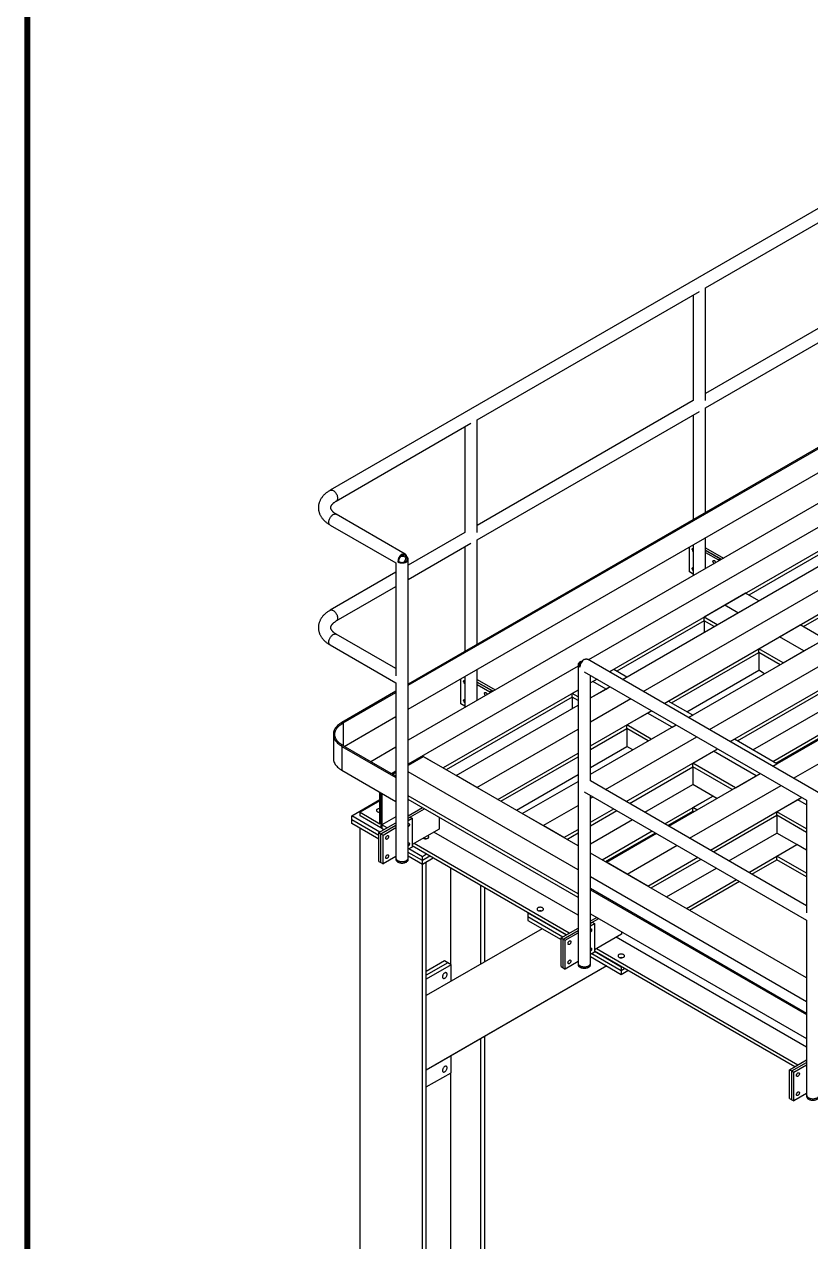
# Model space of a CAD drawing. Header units: millimetres. Extents: x 0 to 16187, y -20471 to 6290.
# Drawn here: x 29.5 to 163.3, y 1916.2 to 2123.3 of the extents above; entities that cross this region are included whole.
import ezdxf
from ezdxf.enums import TextEntityAlignment as Align

# ---------------------------------------------------------------- set-up
doc = ezdxf.new("R2010")
doc.units = ezdxf.units.MM
doc.layers.add('BORDER1', color=3, linetype='Continuous')
doc.layers.add('BORDER2', color=7, linetype='Continuous')
doc.styles.add('ROMANC', font='ROMANC', dxfattribs={"height": 5})
doc.styles.add('ROMANS', font='ROMANS.shx', dxfattribs={"width": 0.8})
doc.styles.add('ROMANT', font='ROMANT', dxfattribs={"height": 4})

# ---------------------------------------------------------------- blocks, each defined once
blk = doc.blocks.new('*U609')
at = {"layer": 'BORDER1', "color": 154, "true_color": 0x1859a9, "const_width": 1}
blk.add_lwpolyline([(1.81, 811), (1144, 811), (1144, 0), (0, 0), (0, 811)], close=True, dxfattribs=at)
at = {"layer": 'BORDER2', "flags": 8}
for tag, height, style, p in [('REV-A', 3.24, 'ROMANS', (986.93, 140.25)), ('RE-A', 8.06, 'ROMANT', (1084.63, 7.17))]:
    blk.add_attdef(tag, text='', height=height, dxfattribs=dict(at, style=style)).set_placement(p, align=Align.CENTER)
at = {"layer": 'BORDER2', "style": 'ROMANS', "width": 3.830216}
blk.add_attdef('DATE-A', text='', height=3.24, dxfattribs=at).set_placement((995.51, 140.25), (1008.51, 140.25), align=Align.FIT)
at = {"layer": 'BORDER2'}
for tag, height, style, p in [('DRN-A', 3.24, 'ROMANS', (1018.38, 140.25)), ('CHD-A', 3.24, 'ROMANS', (1032.35, 140.25)), ('APD-A', 3.24, 'ROMANS', (1046.64, 140.25)), ('CONS_CONT_VEND', 4.2, 'ROMANC', (1061.39, 72.83))]:
    blk.add_attdef(tag, text='', height=height, dxfattribs=dict(at, style=style)).set_placement(p, align=Align.CENTER)
at = {"layer": 'BORDER2', "style": 'ROMANS', "width": 0.8}
for tag, p, height in [('1:X', (997.23, 122.55), 3.5), ('LOC', (1042.74, 122.55), 3.5), ('PROJ_NO', (1118.64, 122.55), 3.5), ('CONS_DRG_NO', (1011, 63), 3)]:
    blk.add_attdef(tag, p, '', height=height, dxfattribs=at)
at = {"layer": 'BORDER2', "lineweight": 30, "width": 0.8, "flags": 104}
blk.add_attdef('COMMENTS-A', text='', height=2.2, dxfattribs=at).set_placement((1055.21, 142.07), align=Align.MIDDLE_LEFT)
at = {"layer": 'BORDER2', "style": 'ROMANS', "width": 0.8}
for tag, p in [('PROJECT_TITLE_1', (1061.07, 55.35)), ('PROJECT_TITLE_2', (1061.07, 49.3))]:
    blk.add_attdef(tag, text='', height=3.5, dxfattribs=at).set_placement(p, align=Align.MIDDLE)
at = {"layer": 'BORDER2', "style": 'ROMANT', "width": 0.8}
for tag, p in [('DRG_TITLE_1', (1061.07, 36.31)), ('DRG_TITLE_2', (1061.07, 28.31)), ('DRG_TITLE_3', (1061.07, 20.31))]:
    blk.add_attdef(tag, text='', height=5, dxfattribs=at).set_placement(p, align=Align.CENTER)
at = {"layer": 'BORDER2', "style": 'ROMANT'}
for tag, p in [('AR', (995, 7.17)), ('PA', (1011.74, 7.17)), ('DC', (1028.45, 7.17)), ('TS', (1120.84, 7.17))]:
    blk.add_attdef(tag, p, '', height=8.06, dxfattribs=at)
for tag, p in [('SRNO', (1074.7, 7.17)), ('SH', (1115.8, 7.18))]:
    blk.add_attdef(tag, text='', height=8.06, dxfattribs=at).set_placement(p, align=Align.RIGHT)
at = {"layer": 'BORDER2', "style": 'ROMANS', "flags": 2}
blk.add_attdef('TB_VERSION', text='', height=2, dxfattribs=at).set_placement((1, -1), align=Align.TOP_LEFT)

msp = doc.modelspace()

# ---------------------------------------------------------------- linework, layer by layer
at = {"color": 7, "linetype": 'Continuous', "lineweight": 25}
for p, q in [((232.46812, 2131.17388), (81.53618, 2044.04273)), ((145.44533, 2078.50034), (183.28111, 2100.34248)), ((232.99558, 2090.81734), (94.83539, 2011.05916)), ((94.83539, 2010.85506), (233.17235, 2090.71529)), ((94.83539, 2006.77236), (233.17235, 2086.63258)), ((236.53111, 2083.32995), (94.83539, 2001.53075)), ((182.2262, 2081.75632), (145.44533, 2060.52317)), ((145.44533, 2058.08682), (183.28111, 2079.92896)), ((145.44533, 2059.3051), (145.44533, 2078.50034)), ((106.55445, 2056.04912), (144.39024, 2077.89125)), ((143.33533, 2077.28226), (143.33533, 2059.3051)), ((230.41565, 2075.71753), (125.53369, 2015.17046)), ((236.53111, 2075.16587), (129.06922, 2013.12944)), ((131.29661, 2011.84359), (238.7585, 2073.88002)), ((134.83214, 2009.80257), (242.29403, 2071.839)), ((138.36767, 2007.76155), (245.82957, 2069.79798)), ((142.5396, 2005.35315), (250.0015, 2067.38958)), ((146.07514, 2003.31213), (253.53703, 2065.34856)), ((149.61067, 2001.27111), (257.07256, 2063.30754)), ((143.33533, 2059.3051), (106.55445, 2038.07195)), ((106.55445, 2035.6356), (144.39024, 2057.47773)), ((145.44533, 2040.27565), (145.44533, 2058.08682)), ((156.85852, 1997.08702), (264.32041, 2059.12345)), ((82.59109, 2042.21536), (105.49937, 2055.44003)), ((106.55445, 2036.85387), (106.55445, 2056.04912)), ((143.33533, 2056.86874), (143.33533, 2039.05758)), ((160.39405, 1995.046), (267.85594, 2057.08243)), ((104.44445, 2054.83104), (104.44445, 2036.85387)), ((94.30785, 2033.19675), (82.59109, 2039.96069)), ((81.53618, 2038.13332), (92.72539, 2031.67393)), ((104.44445, 2036.85387), (94.83539, 2031.30668)), ((173.98752, 2038.44781), (152.7744, 2026.20174)), ((94.83539, 2028.87033), (105.49937, 2035.02651)), ((106.55445, 2017.82443), (106.55445, 2035.6356)), ((143.24913, 2034.72101), (143.33533, 2034.67125)), ((143.33533, 2034.77077), (143.33533, 2029.52917)), ((145.44533, 2030.74724), (145.44533, 2035.98885)), ((104.44445, 2034.41752), (104.44445, 2016.60635)), ((142.68036, 2030.1501), (142.68036, 2034.39267)), ((145.44533, 2034.26958), (148.49609, 2032.50841)), ((145.44533, 2033.86137), (147.98366, 2032.39602)), ((145.44533, 2033.86137), (148.14253, 2032.30431)), ((145.44533, 2033.45317), (147.63011, 2032.19192)), ((147.98366, 2032.39602), (147.63011, 2032.19192)), ((147.98366, 2032.39602), (147.98366, 2032.21259)), ((162.07285, 2020.83386), (183.28597, 2033.07993)), ((92.72539, 2031.67393), (92.72539, 2012.47868)), ((94.83539, 1981.4534), (94.83539, 2032.28306)), ((147.63011, 2032.19192), (147.63011, 2032.00849)), ((92.72539, 2030.0886), (81.53618, 2023.62921)), ((143.33533, 2029.772), (142.68036, 2030.1501)), ((82.59109, 2021.80184), (92.72539, 2027.65225)), ((152.24398, 2026.50794), (148.70845, 2024.46692)), ((154.47137, 2025.2221), (152.24398, 2026.50794)), ((148.70845, 2024.46692), (145.17292, 2022.4259)), ((150.93584, 2023.18108), (148.70845, 2024.46692)), ((150.93584, 2023.18108), (154.47137, 2025.2221)), ((147.4003, 2021.14006), (145.17292, 2022.4259)), ((145.17292, 2021.8135), (145.17292, 2022.4259)), ((147.4003, 2021.14006), (150.93584, 2023.18108)), ((145.17292, 2021.8135), (130.32376, 2013.24126)), ((146.86989, 2020.83386), (145.17292, 2021.8135)), ((145.17292, 2021.8135), (145.17292, 2019.85422)), ((158.0069, 2019.09904), (161.54244, 2021.14006)), ((165.71437, 2018.73166), (161.54244, 2021.14006)), ((92.72539, 2013.69676), (82.59109, 2019.54717)), ((154.47137, 2017.05802), (158.0069, 2019.09904)), ((162.17883, 2016.69063), (158.0069, 2019.09904)), ((162.17883, 2016.69063), (165.71437, 2018.73166)), ((81.53618, 2017.7198), (92.72539, 2011.26041)), ((139.62221, 2007.87338), (154.47137, 2016.44561)), ((154.47137, 2016.44561), (154.47137, 2017.05802)), ((158.6433, 2014.64961), (154.47137, 2017.05802)), ((158.11288, 2014.34341), (154.47137, 2016.44561)), ((154.47137, 2016.44561), (154.47137, 2013.40336)), ((158.6433, 2014.64961), (162.17883, 2016.69063)), ((123.7391, 2014.13446), (94.83539, 1997.44871)), ((123.7391, 2014.37923), (123.7391, 1963.54957)), ((306.85001, 1910.49877), (125.32156, 2015.29292)), ((103.78949, 2007.69888), (103.78949, 2011.94145)), ((104.35825, 2012.26979), (104.44445, 2012.22002)), ((104.44445, 2012.31955), (104.44445, 2007.07794)), ((106.55445, 2008.29602), (106.55445, 2013.53762)), ((106.55445, 2011.81835), (109.60521, 2010.05719)), ((124.79418, 2013.16101), (162.62997, 1991.31887)), ((125.8491, 1994.57485), (125.8491, 2012.55202)), ((126.95905, 2011.91126), (125.8491, 2011.2705)), ((126.95905, 2011.91126), (126.25781, 2011.50644)), ((129.79334, 2013.54746), (129.06922, 2013.12944)), ((132.02073, 2012.26162), (129.79334, 2013.54746)), ((131.29661, 2011.84359), (132.02073, 2012.26162)), ((142.25716, 2006.35225), (154.47137, 2013.40336)), ((155.47793, 2012.82229), (154.47137, 2013.40336)), ((92.72539, 2009.84109), (83.55563, 2004.54749)), ((83.73241, 2004.44544), (92.72539, 2009.63698)), ((92.72539, 2011.26041), (92.72539, 1981.4534)), ((123.7391, 2010.05242), (100.76661, 1996.79069)), ((106.55445, 2011.41015), (109.09279, 2009.9448)), ((106.55445, 2011.41015), (109.25166, 2009.85308)), ((106.55445, 2011.00195), (108.73924, 2009.7407)), ((109.09279, 2009.9448), (108.73924, 2009.7407)), ((108.73924, 2009.7407), (108.73924, 2009.55727)), ((109.09279, 2009.9448), (109.09279, 2009.76137)), ((123.7391, 2010.05242), (122.72228, 2009.46542)), ((126.25781, 2011.50644), (125.8491, 2011.2705)), ((125.8491, 2008.69881), (129.18643, 2010.62542)), ((125.8491, 2008.69881), (128.4852, 2010.2206)), ((128.4852, 2010.2206), (126.25781, 2011.50644)), ((128.4852, 2010.2206), (129.18643, 2010.62542)), ((150.86521, 2001.38293), (165.71437, 2009.95517)), ((122.72228, 2008.85302), (101.29703, 1996.48448)), ((104.44445, 2007.32078), (103.78949, 2007.69888)), ((123.7391, 2008.87842), (122.72228, 2009.46542)), ((122.72228, 2008.85302), (122.72228, 2009.46542)), ((123.7391, 2008.26602), (122.72228, 2008.85302)), ((122.72228, 2008.85302), (122.72228, 2006.89374)), ((125.8491, 2004.61677), (132.72197, 2008.5844)), ((138.36767, 2007.76155), (139.0918, 2008.17958)), ((143.26373, 2005.77118), (139.0918, 2008.17958)), ((83.90976, 2000.46512), (92.72539, 2005.55428)), ((102.994, 1995.50484), (123.7391, 2007.48074)), ((125.8491, 2000.53473), (136.2575, 2006.54338)), ((132.02073, 2004.09754), (135.55626, 2006.13856)), ((135.55626, 2006.13856), (136.2575, 2006.54338)), ((139.72819, 2003.73016), (135.55626, 2006.13856)), ((142.5396, 2005.35315), (143.26373, 2005.77118)), ((153.50016, 1999.86181), (165.71437, 2006.91292)), ((83.73241, 2004.44544), (83.73241, 2000.5675)), ((106.52953, 1993.46382), (123.7391, 2003.3987)), ((125.8491, 1995.71793), (140.42943, 2004.13497)), ((125.8491, 1999.92233), (132.02073, 2003.48513)), ((136.19266, 2001.68914), (132.02073, 2004.09754)), ((132.02073, 2003.48513), (132.02073, 2004.09754)), ((135.66224, 2001.38293), (132.02073, 2003.48513)), ((132.02073, 2003.48513), (132.02073, 2000.44289)), ((136.19266, 2001.68914), (139.72819, 2003.73016)), ((139.72819, 2003.73016), (140.42943, 2004.13497)), ((156.8766, 1997.91263), (169.0908, 2004.96375)), ((82.09116, 2002.50647), (82.09116, 1998.42377)), ((128.39459, 1993.10537), (143.96497, 2002.09395)), ((149.61067, 2001.27111), (150.33479, 2001.68914)), ((157.58264, 1997.50504), (150.33479, 2001.68914)), ((157.40701, 1997.60643), (165.71437, 2002.40217)), ((83.55563, 2000.46545), (92.72539, 1995.17186)), ((83.55563, 2000.46545), (83.55563, 1996.38275)), ((92.72539, 1995.37596), (83.73241, 2000.5675)), ((92.72539, 2000.31267), (88.44961, 1997.84432)), ((110.06506, 1991.4228), (123.7391, 1999.31666)), ((125.8491, 1996.88008), (132.02073, 2000.44289)), ((131.93013, 1991.06435), (147.5005, 2000.05293)), ((133.02729, 1999.86181), (132.02073, 2000.44289)), ((143.26373, 1997.6071), (146.79926, 1999.64812)), ((146.79926, 1999.64812), (147.5005, 2000.05293)), ((154.04711, 1995.46402), (146.79926, 1999.64812)), ((94.83539, 1997.26502), (97.39017, 1998.73986)), ((97.39017, 1998.73986), (100.76661, 1996.79069)), ((123.7391, 1983.52895), (97.39017, 1998.73986)), ((110.59548, 1991.1166), (123.7391, 1998.70425)), ((150.51157, 1993.423), (143.26373, 1997.6071)), ((143.26373, 1996.99469), (143.26373, 1997.6071)), ((156.85852, 1997.08702), (157.58264, 1997.50504)), ((83.55563, 1996.38275), (92.72539, 1991.08916)), ((92.72539, 1996.23063), (91.98515, 1995.8033)), ((92.14425, 1995.71145), (92.72539, 1996.04694)), ((123.7391, 1979.44691), (94.83539, 1996.13266)), ((106.52953, 1993.46382), (102.994, 1995.50484)), ((113.23043, 1989.59548), (123.7391, 1995.662)), ((132.46054, 1990.75815), (143.26373, 1996.99469)), ((139.17797, 1986.88026), (154.74834, 1995.86884)), ((149.98116, 1993.1168), (143.26373, 1996.99469)), ((143.26373, 1996.99469), (143.26373, 1993.95244)), ((150.51157, 1993.423), (154.04711, 1995.46402)), ((154.04711, 1995.46402), (154.74834, 1995.86884)), ((110.06506, 1991.4228), (106.52953, 1993.46382)), ((114.23699, 1989.0144), (123.7391, 1994.49985)), ((162.62997, 1973.34171), (125.8491, 1994.57485)), ((135.09549, 1989.23702), (143.26373, 1993.95244)), ((142.71351, 1984.83924), (158.28388, 1993.82782)), ((146.64016, 1992.00327), (143.26373, 1993.95244)), ((85.21026, 1988.62528), (90.00091, 1991.39086)), ((90.00091, 1991.18686), (86.62447, 1989.23768)), ((90.00091, 1987.28851), (90.00091, 1992.66197)), ((90.16001, 1992.57012), (90.16001, 1986.58426)), ((90.31911, 1992.47828), (90.31911, 1986.49241)), ((123.7391, 1975.36487), (94.83539, 1992.05062)), ((123.7391, 1974.75247), (94.83539, 1991.43822)), ((124.79418, 1992.74749), (162.62997, 1970.90535)), ((125.8491, 1963.54957), (125.8491, 1992.1385)), ((125.8491, 1991.63588), (126.28442, 1991.88719)), ((138.47193, 1987.28785), (146.64016, 1992.00327)), ((143.26373, 1990.05409), (146.64016, 1992.00327)), ((146.24904, 1982.79822), (161.81941, 1991.7868)), ((147.34621, 1991.59568), (146.64016, 1992.00327)), ((157.58264, 1989.34096), (161.11817, 1991.38198)), ((161.11817, 1991.38198), (161.81941, 1991.7868)), ((162.62997, 1990.50924), (161.11817, 1991.38198)), ((162.62997, 1991.31887), (162.62997, 1972.12363)), ((86.62447, 1988.62528), (86.62447, 1989.23768)), ((86.62447, 1989.23768), (90.00091, 1987.28851)), ((94.83539, 1988.66124), (97.24059, 1990.04973)), ((94.83539, 1988.25304), (97.59414, 1989.84563)), ((117.77253, 1986.97338), (114.23699, 1989.0144)), ((117.77253, 1986.97338), (123.7391, 1990.41781)), ((125.8491, 1987.55384), (129.81996, 1989.84617)), ((125.8491, 1986.94144), (130.35037, 1989.53997)), ((139.00235, 1986.98164), (143.26373, 1989.44169)), ((143.26373, 1989.44169), (143.26373, 1990.05409)), ((143.96977, 1989.6465), (143.26373, 1990.05409)), ((143.43935, 1989.3403), (143.26373, 1989.44169)), ((157.58264, 1988.72856), (157.58264, 1989.34096)), ((162.62997, 1986.4272), (157.58264, 1989.34096)), ((89.99168, 1985.86502), (85.21026, 1988.62528)), ((85.21026, 1987.97205), (85.21026, 1988.62528)), ((85.21026, 1987.31881), (85.21026, 1987.97205)), ((89.8335, 1985.30311), (85.21026, 1987.97205)), ((89.8335, 1984.64987), (85.21026, 1987.31881)), ((90.16001, 1986.58426), (86.62447, 1988.62528)), ((89.8335, 1985.77371), (92.72539, 1987.44316)), ((90.18706, 1985.56961), (92.72539, 1987.03496)), ((92.72539, 1988.49394), (90.31911, 1987.10482)), ((90.31911, 1987.10482), (90.31911, 1986.49241)), ((91.2292, 1986.57943), (90.31911, 1987.10482)), ((94.83539, 1988.25304), (95.1368, 1988.42703)), ((94.83539, 1987.84483), (95.49036, 1988.22293)), ((95.1368, 1988.42703), (95.49036, 1988.22293)), ((95.49036, 1988.22293), (95.49036, 1983.32369)), ((100.08655, 1988.40679), (100.08655, 1986.38522)), ((121.30806, 1984.93236), (117.77253, 1986.97338)), ((125.8491, 1983.89919), (132.98532, 1988.01885)), ((146.77946, 1982.49201), (157.58264, 1988.72856)), ((162.62997, 1985.8148), (157.58264, 1988.72856)), ((157.58264, 1988.72856), (157.58264, 1985.68631)), ((86.62447, 1847.52703), (86.62447, 1986.50241)), ((89.8335, 1980.87446), (89.8335, 1985.77371)), ((89.8335, 1985.77371), (90.18706, 1985.56961)), ((90.31911, 1986.49241), (90.16001, 1986.58426)), ((90.18706, 1980.67036), (90.18706, 1985.56961)), ((90.18706, 1985.56961), (90.54061, 1985.3655)), ((90.69879, 1986.27323), (90.31911, 1986.49241)), ((90.54061, 1985.3655), (92.72539, 1986.62675)), ((90.54061, 1980.46626), (90.54061, 1985.3655)), ((100.08655, 1986.38522), (95.49036, 1983.73189)), ((123.7391, 1971.71022), (99.20252, 1985.87488)), ((121.30806, 1984.93236), (123.7391, 1986.33577)), ((121.83848, 1984.62616), (123.7391, 1985.72336)), ((127.84986, 1981.15586), (136.36176, 1986.06967)), ((128.38028, 1980.84966), (136.89217, 1985.76347)), ((128.55591, 1980.74827), (137.0678, 1985.66208)), ((149.41441, 1980.97089), (157.58264, 1985.68631)), ((160.95907, 1983.73714), (157.58264, 1985.68631)), ((95.49036, 1983.32369), (94.83539, 1982.94559)), ((97.23108, 1981.68581), (94.94212, 1983.0072)), ((121.71249, 1968.3694), (95.49036, 1983.50711)), ((122.24291, 1968.6756), (95.82609, 1983.92571)), ((132.09144, 1978.70725), (140.60334, 1983.62106)), ((152.79084, 1979.02171), (160.95907, 1983.73714)), ((157.58264, 1981.78796), (160.95907, 1983.73714)), ((162.62997, 1982.77255), (160.95907, 1983.73714)), ((89.8335, 1980.87446), (90.18706, 1980.67036)), ((90.18706, 1980.67036), (90.54061, 1980.46626)), ((92.72539, 1981.72751), (90.54061, 1980.46626)), ((92.72539, 1981.4534), (92.72539, 1981.20844)), ((97.23108, 1981.03258), (94.83539, 1982.41557)), ((97.23108, 1980.37934), (94.83539, 1981.76234)), ((94.83539, 1981.20844), (94.83539, 1981.4534)), ((97.93818, 1982.09401), (97.23108, 1981.68581)), ((98.50396, 1981.7674), (97.23108, 1981.03258)), ((97.23108, 1981.03258), (97.23108, 1981.68581)), ((99.06974, 1981.44078), (97.23108, 1980.37934)), ((97.23108, 1980.37934), (97.23108, 1981.03258)), ((97.90283, 1841.79176), (97.90283, 1980.76714)), ((162.62997, 1961.07773), (125.8491, 1982.31087)), ((132.09144, 1978.70725), (128.55591, 1980.74827)), ((135.62697, 1976.66623), (144.13887, 1981.58004)), ((136.15739, 1976.36002), (144.66929, 1981.27384)), ((153.32126, 1978.71551), (157.58264, 1981.17556)), ((162.62997, 1978.8742), (157.58264, 1981.78796)), ((157.58264, 1981.17556), (157.58264, 1981.78796)), ((162.62997, 1978.26179), (157.58264, 1981.17556)), ((97.23108, 1841.40397), (97.23108, 1980.37934)), ((102.05708, 1963.32251), (102.05708, 1979.71623)), ((135.62697, 1976.66623), (132.09144, 1978.70725)), ((138.79234, 1974.8389), (147.30424, 1979.75271)), ((107.16593, 1963.40065), (107.16593, 1976.76695)), ((162.62997, 1956.99569), (125.8491, 1978.22883)), ((142.16877, 1972.88973), (150.68067, 1977.80354)), ((142.69919, 1972.58352), (151.21109, 1977.49734)), ((107.83768, 1963.78857), (107.83768, 1976.37916)), ((162.62997, 1955.02091), (125.8491, 1976.25406)), ((125.8491, 1976.04995), (162.62997, 1954.81681)), ((115.17391, 1972.14404), (121.71249, 1968.3694)), ((115.17391, 1972.14404), (115.17391, 1971.49081)), ((115.17391, 1971.49081), (115.17391, 1970.83758)), ((115.17391, 1971.49081), (121.14671, 1968.04278)), ((115.17391, 1970.83758), (120.84721, 1967.56245)), ((125.8491, 1971.96725), (162.62997, 1950.7341)), ((125.8491, 1970.75741), (126.89696, 1971.36233)), ((125.8491, 1970.34921), (127.25052, 1971.15823)), ((125.8491, 1970.34921), (126.15051, 1970.5232)), ((125.8491, 1969.941), (126.50406, 1970.3191)), ((126.15051, 1970.5232), (126.50406, 1970.3191)), ((126.50406, 1970.3191), (126.50406, 1965.41986)), ((162.62997, 1970.90535), (162.62997, 1941.09835)), ((117.60949, 1969.43155), (97.90283, 1958.05143)), ((120.84721, 1967.86988), (123.7391, 1969.53933)), ((121.20076, 1967.66578), (123.7391, 1969.13113)), ((121.55431, 1967.46167), (123.7391, 1968.72292)), ((131.10025, 1968.48139), (126.50406, 1965.82806)), ((131.10025, 1968.93582), (131.10025, 1968.48139)), ((120.84721, 1967.86988), (121.20076, 1967.66578)), ((120.84721, 1962.97063), (120.84721, 1967.86988)), ((121.20076, 1962.76653), (121.20076, 1967.66578)), ((121.20076, 1967.66578), (121.55431, 1967.46167)), ((121.55431, 1962.56243), (121.55431, 1967.46167)), ((162.62997, 1949.25899), (130.21623, 1967.97105)), ((126.50406, 1965.41986), (125.8491, 1965.04176)), ((125.8491, 1964.67492), (131.08381, 1961.65298)), ((126.09715, 1965.18495), (131.08381, 1962.30622)), ((126.50406, 1965.60328), (131.08381, 1962.95945)), ((160.60336, 1945.91817), (126.50406, 1965.60328)), ((161.13378, 1946.22438), (126.83979, 1966.02188)), ((100.97874, 1963.94502), (97.90283, 1962.16933)), ((101.54443, 1963.61845), (97.90283, 1961.5162)), ((102.11011, 1963.29189), (97.90283, 1960.86308)), ((128.60949, 1963.08138), (97.90283, 1945.34904)), ((128.60995, 1963.08112), (99.45846, 1946.24685)), ((101.54443, 1963.61845), (100.97874, 1963.94502)), ((102.11011, 1963.29189), (101.54443, 1963.61845)), ((102.11011, 1960.48104), (102.11011, 1963.29189)), ((120.84721, 1962.97063), (121.20076, 1962.76653)), ((121.20076, 1962.76653), (121.55431, 1962.56243)), ((123.7391, 1963.82368), (121.55431, 1962.56243)), ((123.7391, 1963.54957), (123.7391, 1963.30461)), ((125.8491, 1963.30461), (125.8491, 1963.54957)), ((131.08381, 1962.95945), (131.08381, 1962.30622)), ((131.08381, 1962.30622), (131.64959, 1962.63283)), ((131.08381, 1962.30622), (131.08381, 1961.65298)), ((131.08381, 1961.65298), (132.21537, 1962.30622)), ((107.16593, 1847.13923), (107.16593, 1950.69772)), ((107.83768, 1847.52703), (107.83768, 1951.08564)), ((102.11011, 1944.91972), (102.11011, 1947.77811)), ((99.45846, 1946.24685), (97.90283, 1945.3488)), ((159.73808, 1945.41866), (162.62997, 1947.08811)), ((159.73808, 1945.41866), (160.09163, 1945.21455)), ((159.73808, 1940.51941), (159.73808, 1945.41866)), ((160.09163, 1945.21455), (162.62997, 1946.67991)), ((160.44518, 1945.01045), (162.62997, 1946.2717)), ((97.90283, 1942.49091), (102.11011, 1944.91972)), ((102.05708, 1850.08851), (102.05708, 1944.88911)), ((160.09163, 1945.21455), (160.44518, 1945.01045)), ((160.09163, 1940.31531), (160.09163, 1945.21455)), ((160.44518, 1940.11121), (160.44518, 1945.01045)), ((162.62997, 1941.37246), (160.44518, 1940.11121)), ((159.73808, 1940.51941), (160.09163, 1940.31531)), ((160.09163, 1940.31531), (160.44518, 1940.11121)), ((162.62997, 1941.09835), (162.62997, 1940.85338))]:
    msp.add_line(p, q, dxfattribs=at)
at = {"color": 7, "linetype": 'Continuous', "lineweight": 25, "flags": 128}
for points in [[(81.53612, 2044.04269), (81.53614, 2044.0427), (81.6095, 2044.07465), (81.69064, 2044.09041), (81.77815, 2044.08973), (81.87056, 2044.07261), (81.96626, 2044.03934), (82.06364, 2043.9905)], [(82.06364, 2043.9905), (82.16101, 2043.92692), (82.25671, 2043.84968), (82.34912, 2043.76012), (82.43663, 2043.65976), (82.51777, 2043.55031), (82.59114, 2043.43366), (82.65547, 2043.3118), (82.70969, 2043.18681), (82.75285, 2043.06084), (82.78421, 2042.93603), (82.80325, 2042.81452), (82.80963, 2042.69839), (82.80325, 2042.58963), (82.78421, 2042.49011), (82.75285, 2042.40151), (82.70969, 2042.32536), (82.65547, 2042.26297), (82.5918, 2042.21577)], [(81.53618, 2038.13332), (81.53614, 2038.13335), (81.4718, 2038.18093), (81.41758, 2038.24332), (81.37442, 2038.31947), (81.34306, 2038.40807), (81.32402, 2038.50759), (81.31764, 2038.61635), (81.32402, 2038.73248), (81.34306, 2038.85398), (81.37442, 2038.9788), (81.41758, 2039.10477), (81.4718, 2039.22976), (81.53614, 2039.35162), (81.6095, 2039.46827), (81.69064, 2039.57772), (81.77815, 2039.67808), (81.87056, 2039.76764), (81.96626, 2039.84487), (82.06364, 2039.90846)], [(82.06364, 2039.90846), (82.16101, 2039.9573), (82.25671, 2039.99057), (82.34912, 2040.00769), (82.43663, 2040.00837), (82.51777, 2039.99261), (82.59109, 2039.96069)], [(93.0344, 2031.85241), (93.09302, 2031.82104), (93.20337, 2031.7732), (93.32359, 2031.73408), (93.45162, 2031.70435), (93.58528, 2031.68453), (93.72228, 2031.67495), (93.86028, 2031.67577), (93.9969, 2031.68699), (94.12982, 2031.7084), (94.25677, 2031.73965), (94.37556, 2031.78019), (94.48417, 2031.82934), (94.58073, 2031.88625), (94.66361, 2031.94995), (94.73137, 2032.01936), (94.78286, 2032.09327), (94.8172, 2032.17043), (94.83379, 2032.24952), (94.83237, 2032.32918), (94.81294, 2032.40805)], [(93.16026, 2031.92507), (93.24957, 2031.88006), (93.35432, 2031.84055), (93.46775, 2031.81005), (93.58754, 2031.78918), (93.71126, 2031.77836), (93.83639, 2031.77782), (93.96037, 2031.78756), (94.08069, 2031.80739), (94.1949, 2031.8369), (94.30067, 2031.8755), (94.39585, 2031.92239), (94.4785, 2031.97663), (94.54694, 2032.0371), (94.59977, 2032.10258), (94.63593, 2032.17173), (94.65467, 2032.24316), (94.65561, 2032.31539), (94.63873, 2032.38696)], [(94.63873, 2032.38696), (94.60438, 2032.45642), (94.55325, 2032.52236), (94.4864, 2032.58342), (94.40517, 2032.63836), (94.31122, 2032.68607), (94.20647, 2032.72558), (94.09304, 2032.75608), (93.97325, 2032.77695), (93.84953, 2032.78777), (93.7244, 2032.78831), (93.60042, 2032.77857), (93.50295, 2032.76334)], [(93.78039, 2033.14452), (93.87777, 2033.19336), (93.97347, 2033.22662), (94.06588, 2033.24375), (94.15339, 2033.24443), (94.23453, 2033.22867), (94.30789, 2033.19672), (94.37223, 2033.14914), (94.42645, 2033.08675), (94.46961, 2033.0106), (94.50097, 2032.92201), (94.52001, 2032.82248), (94.52639, 2032.71372)], [(93.78039, 2032.99917), (93.86865, 2033.04283), (93.95511, 2033.07102), (94.03801, 2033.08317), (94.11566, 2033.07904), (94.1865, 2033.0587), (94.24906, 2033.02257), (94.30208, 2032.97139), (94.34449, 2032.90619), (94.37541, 2032.82831), (94.39422, 2032.73933), (94.40053, 2032.64106), (94.39422, 2032.5355), (94.37541, 2032.42481), (94.34449, 2032.31123), (94.30208, 2032.19707), (94.24906, 2032.08467), (94.1865, 2031.9763), (94.11566, 2031.87418), (94.05783, 2031.80278)], [(143.13998, 2033.96747), (143.14619, 2034.02749), (143.16449, 2034.07732), (143.19398, 2034.11449), (143.23316, 2034.13712), (143.28009, 2034.14408), (143.3324, 2034.13502), (143.33533, 2034.13408)], [(143.13998, 2030.70131), (143.14619, 2030.76132), (143.16449, 2030.81116), (143.19398, 2030.84833), (143.23316, 2030.87096), (143.28009, 2030.87792), (143.3324, 2030.86885), (143.33533, 2030.86792)], [(146.67552, 2031.92645), (146.68172, 2031.98647), (146.70003, 2032.0363), (146.72951, 2032.07347), (146.7687, 2032.0961), (146.81562, 2032.10306), (146.86793, 2032.094), (146.923, 2032.06937), (146.97808, 2032.03041), (147.03039, 2031.97908), (147.07731, 2031.91794), (147.1165, 2031.85007), (147.14598, 2031.77886), (147.15835, 2031.73615)], [(81.53612, 2023.62917), (81.53614, 2023.62918), (81.6095, 2023.66113), (81.69064, 2023.67689), (81.77815, 2023.67621), (81.87056, 2023.65909), (81.96626, 2023.62582), (82.06364, 2023.57698)], [(82.06364, 2023.57698), (82.16101, 2023.5134), (82.25671, 2023.43616), (82.34912, 2023.3466), (82.43663, 2023.24624), (82.51777, 2023.13679), (82.59114, 2023.02014), (82.65547, 2022.89828), (82.70969, 2022.77329), (82.75285, 2022.64732), (82.78421, 2022.52251), (82.80325, 2022.401), (82.80963, 2022.28487), (82.80325, 2022.17611), (82.78421, 2022.07659), (82.75285, 2021.98799), (82.70969, 2021.91184), (82.65547, 2021.84945), (82.5918, 2021.80225)], [(81.53618, 2017.7198), (81.53614, 2017.71983), (81.4718, 2017.76741), (81.41758, 2017.8298), (81.37442, 2017.90595), (81.34306, 2017.99454), (81.32402, 2018.09407), (81.31764, 2018.20283), (81.32402, 2018.31896), (81.34306, 2018.44046), (81.37442, 2018.56527), (81.41758, 2018.69125), (81.4718, 2018.81624), (81.53614, 2018.9381), (81.6095, 2019.05475), (81.69064, 2019.1642), (81.77815, 2019.26456), (81.87056, 2019.35412), (81.96626, 2019.43135), (82.06364, 2019.49494)], [(82.06364, 2019.49494), (82.16101, 2019.54378), (82.25671, 2019.57704), (82.34912, 2019.59417), (82.43663, 2019.59485), (82.51777, 2019.57909), (82.59109, 2019.54717)], [(124.46035, 2014.95699), (124.44467, 2014.9539), (124.31773, 2014.92265), (124.19893, 2014.88211), (124.09032, 2014.83296), (123.99376, 2014.77605), (123.91088, 2014.71234), (123.84312, 2014.64294), (123.79163, 2014.56903), (123.7573, 2014.49187), (123.7407, 2014.41278), (123.74213, 2014.33312), (123.76155, 2014.25425), (123.79865, 2014.17751), (123.85277, 2014.10423), (123.923, 2014.03565), (124.00814, 2013.97296), (124.0481, 2013.94858)], [(124.3507, 2014.81604), (124.27382, 2014.7868), (124.17864, 2014.73991), (124.09599, 2014.68567), (124.02755, 2014.6252), (123.97472, 2014.55972), (123.93856, 2014.49057), (123.91983, 2014.41914), (123.91889, 2014.34691), (123.93576, 2014.27534), (123.97011, 2014.20588), (124.02124, 2014.13994), (124.05919, 2014.10296)], [(124.7941, 2015.24069), (124.89147, 2015.28953), (124.98718, 2015.32279), (125.07958, 2015.33992), (125.1671, 2015.3406), (125.24823, 2015.32484), (125.32156, 2015.29292)], [(104.24911, 2011.51625), (104.25532, 2011.57626), (104.27362, 2011.6261), (104.3031, 2011.66327), (104.34229, 2011.6859), (104.38922, 2011.69286), (104.44153, 2011.68379), (104.44445, 2011.68286)], [(107.78464, 2009.47523), (107.79085, 2009.53524), (107.80915, 2009.58508), (107.83864, 2009.62225), (107.87783, 2009.64488), (107.92475, 2009.65184), (107.97706, 2009.64277), (108.03213, 2009.61815), (108.0872, 2009.57919), (108.13951, 2009.52786), (108.18644, 2009.46672), (108.22563, 2009.39884), (108.25511, 2009.32764), (108.26747, 2009.28493)], [(104.24911, 2008.25009), (104.25532, 2008.3101), (104.27362, 2008.35994), (104.3031, 2008.3971), (104.34229, 2008.41973), (104.38922, 2008.42669), (104.44153, 2008.41763), (104.44445, 2008.41669)], [(83.55563, 2004.54749), (83.34861, 2004.42054), (83.15525, 2004.28659), (82.97625, 2004.14616), (82.81226, 2003.99974), (82.66388, 2003.84787), (82.53167, 2003.6911), (82.41608, 2003.53002), (82.31756, 2003.3652), (82.23646, 2003.19724), (82.17306, 2003.02677), (82.12762, 2002.85439), (82.10029, 2002.68075), (82.09116, 2002.50647), (82.10029, 2002.33219), (82.12762, 2002.15855), (82.17306, 2001.98618), (82.23646, 2001.8157), (82.31756, 2001.64775), (82.41608, 2001.48293), (82.53167, 2001.32184), (82.66388, 2001.16508), (82.81226, 2001.01321), (82.97625, 2000.86679), (83.15525, 2000.72635), (83.34861, 2000.59241), (83.55563, 2000.46545)], [(83.73241, 2000.5675), (83.52814, 2000.69308), (83.33793, 2000.82581), (83.16253, 2000.96517), (83.00264, 2001.11062), (82.85888, 2001.26158), (82.73183, 2001.41745), (82.62198, 2001.57761), (82.52977, 2001.74145), (82.45556, 2001.9083), (82.39964, 2002.07751), (82.36225, 2002.24842), (82.34351, 2002.42034), (82.34351, 2002.5926), (82.36225, 2002.76453), (82.39964, 2002.93543), (82.45556, 2003.10465), (82.52977, 2003.2715), (82.62198, 2003.43533), (82.73183, 2003.5955), (82.85888, 2003.75137), (83.00264, 2003.90232), (83.16253, 2004.04777), (83.33793, 2004.18714), (83.52814, 2004.31987), (83.73241, 2004.44544)], [(82.09116, 1998.42377), (82.10029, 1998.24949), (82.12762, 1998.07585), (82.17306, 1997.90347), (82.23646, 1997.733), (82.31756, 1997.56504), (82.41608, 1997.40022), (82.53167, 1997.23914), (82.66388, 1997.08237), (82.81226, 1996.93051), (82.97625, 1996.78408), (83.15525, 1996.64365), (83.34861, 1996.50971), (83.55563, 1996.38275)], [(90.00091, 1989.86118), (89.97089, 1989.86127), (89.87291, 1989.85489), (89.77847, 1989.83852), (89.69061, 1989.81268), (89.61216, 1989.7782), (89.54564, 1989.73618), (89.49318, 1989.68798), (89.45647, 1989.63515), (89.43669, 1989.57939), (89.43448, 1989.52248), (89.4499, 1989.46626), (89.48247, 1989.41253), (89.53113, 1989.36302), (89.59432, 1989.31933)], [(94.83539, 1987.30766), (94.83832, 1987.3086), (94.89063, 1987.31766), (94.93756, 1987.31071), (94.97674, 1987.28808), (95.00623, 1987.25091), (95.02453, 1987.20107), (95.03074, 1987.14106), (95.02453, 1987.07388), (95.00623, 1987.00291), (94.97674, 1986.9317), (94.93756, 1986.86383), (94.89063, 1986.80269), (94.83832, 1986.75136), (94.83539, 1986.74892)], [(91.00023, 1984.8143), (91.00643, 1984.88147), (91.02474, 1984.95244), (91.05422, 1985.02365), (91.09341, 1985.09153), (91.14033, 1985.15267), (91.19264, 1985.204), (91.24772, 1985.24296), (91.30279, 1985.26758), (91.3551, 1985.27664), (91.40202, 1985.26969), (91.44121, 1985.24706), (91.47069, 1985.20989), (91.489, 1985.16005), (91.4952, 1985.10004), (91.489, 1985.03286), (91.47069, 1984.96189), (91.44121, 1984.89068), (91.40202, 1984.82281), (91.3551, 1984.76167), (91.30279, 1984.71034), (91.24772, 1984.67138), (91.19264, 1984.64675), (91.14033, 1984.63769), (91.09341, 1984.64465), (91.05422, 1984.66728), (91.02474, 1984.70445), (91.00643, 1984.75428), (91.00023, 1984.8143)], [(97.38183, 1984.82382), (97.40892, 1984.80986), (97.48998, 1984.77744), (97.57975, 1984.7539), (97.67537, 1984.73999), (97.77375, 1984.73616), (97.87173, 1984.74254), (97.96617, 1984.75891), (98.05402, 1984.78475), (98.13247, 1984.81923), (98.199, 1984.86125), (98.25146, 1984.90945), (98.28817, 1984.96228), (98.30795, 1985.01804), (98.31016, 1985.07495), (98.29473, 1985.13117), (98.26217, 1985.1849), (98.21351, 1985.23441), (98.15943, 1985.27272)], [(94.83539, 1984.0415), (94.83832, 1984.04244), (94.89063, 1984.0515), (94.93756, 1984.04454), (94.97674, 1984.02191), (95.00623, 1983.98475), (95.02453, 1983.93491), (95.03074, 1983.8749), (95.02453, 1983.80772), (95.00623, 1983.73675), (94.97674, 1983.66554), (94.93756, 1983.59766), (94.89063, 1983.53653), (94.83832, 1983.48519), (94.83539, 1983.48275)], [(91.00023, 1981.54813), (91.00643, 1981.61531), (91.02474, 1981.68628), (91.05422, 1981.75749), (91.09341, 1981.82536), (91.14033, 1981.8865), (91.19264, 1981.93784), (91.24772, 1981.97679), (91.30279, 1982.00142), (91.3551, 1982.01048), (91.40202, 1982.00352), (91.44121, 1981.98089), (91.47069, 1981.94373), (91.489, 1981.89389), (91.4952, 1981.83388), (91.489, 1981.7667), (91.47069, 1981.69573), (91.44121, 1981.62452), (91.40202, 1981.55664), (91.3551, 1981.49551), (91.30279, 1981.44417), (91.24772, 1981.40522), (91.19264, 1981.38059), (91.14033, 1981.37153), (91.09341, 1981.37849), (91.05422, 1981.40112), (91.02474, 1981.43828), (91.00643, 1981.48812), (91.00023, 1981.54813)], [(92.72539, 1981.4534), (92.73442, 1981.3739), (92.76134, 1981.29577), (92.8057, 1981.22033), (92.86674, 1981.14888), (92.94341, 1981.08264), (93.0344, 1981.02274)], [(92.72539, 1981.4534), (92.72842, 1981.40729), (92.74785, 1981.32841), (92.78494, 1981.25168), (92.83907, 1981.1784), (92.9093, 1981.10982), (92.99444, 1981.04712), (93.09302, 1980.99137), (93.20337, 1980.94353), (93.32359, 1980.90441), (93.45162, 1980.87469), (93.58528, 1980.85487), (93.72228, 1980.84529), (93.86028, 1980.84611), (93.9969, 1980.85732), (94.12982, 1980.87874), (94.25677, 1980.90998), (94.37556, 1980.95053), (94.48417, 1980.99968), (94.58073, 1981.05659), (94.66361, 1981.12029), (94.73137, 1981.18969), (94.78286, 1981.2636), (94.8172, 1981.34076), (94.83379, 1981.41985), (94.83539, 1981.4534)], [(92.72539, 1981.20844), (92.73442, 1981.12894), (92.76134, 1981.05081), (92.8057, 1980.97537), (92.86674, 1980.90392), (92.94341, 1980.83768), (93.0344, 1980.77778)], [(93.0344, 1981.02274), (93.13815, 1980.97022), (93.25289, 1980.92596), (93.37666, 1980.89072), (93.50734, 1980.86511), (93.64269, 1980.84957), (93.78039, 1980.84436), (93.9181, 1980.84957), (94.05345, 1980.86511), (94.18413, 1980.89072), (94.30789, 1980.92596), (94.42264, 1980.97022), (94.52639, 1981.02274), (94.61738, 1981.08264), (94.69405, 1981.14888), (94.75509, 1981.22033), (94.79945, 1981.29577), (94.82637, 1981.3739), (94.83539, 1981.4534)], [(93.0344, 1980.77778), (93.13815, 1980.72525), (93.25289, 1980.68099), (93.37666, 1980.64576), (93.50734, 1980.62015), (93.64269, 1980.60461), (93.78039, 1980.5994), (93.9181, 1980.60461), (94.05345, 1980.62015), (94.18413, 1980.64576), (94.30789, 1980.68099), (94.42264, 1980.72525), (94.52639, 1980.77778), (94.61738, 1980.83768), (94.69405, 1980.90392), (94.75509, 1980.97537), (94.79945, 1981.05081), (94.82637, 1981.12894), (94.83539, 1981.20844)], [(117.68414, 1972.98096), (117.60845, 1973.01744), (117.52269, 1973.04553), (117.42962, 1973.06433), (117.33223, 1973.07324), (117.23365, 1973.07196), (117.13705, 1973.06054), (117.04554, 1973.03935), (116.96205, 1973.00906), (116.88927, 1972.97066), (116.82953, 1972.92537), (116.78477, 1972.87465), (116.75641, 1972.82013), (116.74537, 1972.76357), (116.752, 1972.70678), (116.77609, 1972.65158), (116.81687, 1972.59975), (116.87303, 1972.55296), (116.94275, 1972.51271), (117.0238, 1972.4803), (117.11358, 1972.45676), (117.20919, 1972.44285), (117.30757, 1972.43902), (117.40555, 1972.44539), (117.49999, 1972.46176), (117.58785, 1972.4876), (117.6663, 1972.52209), (117.73282, 1972.5641), (117.78528, 1972.6123), (117.82199, 1972.66513), (117.84177, 1972.7209), (117.84398, 1972.7778), (117.82856, 1972.83403), (117.79599, 1972.88775), (117.74733, 1972.93726), (117.68414, 1972.98096)], [(125.8491, 1969.40383), (125.85202, 1969.40477), (125.90433, 1969.41383), (125.95126, 1969.40688), (125.99045, 1969.38425), (126.01993, 1969.34708), (126.03824, 1969.29724), (126.04444, 1969.23723), (126.03824, 1969.17005), (126.01993, 1969.09908), (125.99045, 1969.02787), (125.95126, 1968.96), (125.90433, 1968.89886), (125.85202, 1968.84753), (125.8491, 1968.84509)], [(122.01393, 1966.91047), (122.02014, 1966.97764), (122.03844, 1967.04861), (122.06793, 1967.11982), (122.10711, 1967.1877), (122.15404, 1967.24884), (122.20635, 1967.30017), (122.26142, 1967.33913), (122.31649, 1967.36375), (122.3688, 1967.37281), (122.41572, 1967.36586), (122.45491, 1967.34323), (122.4844, 1967.30606), (122.5027, 1967.25622), (122.50891, 1967.19621), (122.5027, 1967.12903), (122.4844, 1967.05806), (122.45491, 1966.98685), (122.41572, 1966.91898), (122.3688, 1966.85784), (122.31649, 1966.80651), (122.26142, 1966.76755), (122.20635, 1966.74292), (122.15404, 1966.73386), (122.10711, 1966.74082), (122.06793, 1966.76345), (122.03844, 1966.80062), (122.02014, 1966.85045), (122.01393, 1966.91047)], [(125.8491, 1966.13767), (125.85202, 1966.13861), (125.90433, 1966.14767), (125.95126, 1966.14071), (125.99045, 1966.11808), (126.01993, 1966.08092), (126.03824, 1966.03108), (126.04444, 1965.97107), (126.03824, 1965.90389), (126.01993, 1965.83292), (125.99045, 1965.76171), (125.95126, 1965.69383), (125.90433, 1965.6327), (125.85202, 1965.58136), (125.8491, 1965.57892)], [(122.01393, 1963.6443), (122.02014, 1963.71148), (122.03844, 1963.78245), (122.06793, 1963.85366), (122.10711, 1963.92153), (122.15404, 1963.98267), (122.20635, 1964.03401), (122.26142, 1964.07296), (122.31649, 1964.09759), (122.3688, 1964.10665), (122.41572, 1964.09969), (122.45491, 1964.07706), (122.4844, 1964.0399), (122.5027, 1963.99006), (122.50891, 1963.93005), (122.5027, 1963.86287), (122.4844, 1963.7919), (122.45491, 1963.72069), (122.41572, 1963.65281), (122.3688, 1963.59168), (122.31649, 1963.54034), (122.26142, 1963.50139), (122.20635, 1963.47676), (122.15404, 1963.4677), (122.10711, 1963.47466), (122.06793, 1963.49729), (122.03844, 1963.53445), (122.02014, 1963.58429), (122.01393, 1963.6443)], [(131.47272, 1965.02098), (131.39703, 1965.05746), (131.31127, 1965.08555), (131.2182, 1965.10435), (131.12081, 1965.11326), (131.02223, 1965.11198), (130.92563, 1965.10056), (130.83412, 1965.07937), (130.75063, 1965.04908), (130.67785, 1965.01068), (130.61811, 1964.96539), (130.57335, 1964.91467), (130.54499, 1964.86016), (130.53395, 1964.80359), (130.54058, 1964.7468), (130.56468, 1964.6916), (130.60546, 1964.63977), (130.66161, 1964.59298), (130.73133, 1964.55273), (130.81238, 1964.52032), (130.90216, 1964.49678), (130.99777, 1964.48287), (131.09615, 1964.47904), (131.19414, 1964.48541), (131.28857, 1964.50178), (131.37643, 1964.52762), (131.45488, 1964.56211), (131.52141, 1964.60412), (131.57387, 1964.65232), (131.61058, 1964.70515), (131.63035, 1964.76092), (131.63257, 1964.81783), (131.61714, 1964.87405), (131.58458, 1964.92778), (131.53591, 1964.97728), (131.47272, 1965.02098)], [(101.04945, 1961.90387), (100.98001, 1961.85657), (100.9128, 1961.79635), (100.84998, 1961.72515), (100.79357, 1961.64526), (100.74539, 1961.55925), (100.70698, 1961.46988), (100.67958, 1961.38003), (100.66406, 1961.29258), (100.66094, 1961.21034), (100.67029, 1961.13596), (100.69184, 1961.07182), (100.72488, 1961.02), (100.76835, 1960.98214), (100.82086, 1960.95948), (100.88071, 1960.95274), (100.94599, 1960.96213), (101.01459, 1960.98736), (101.08431, 1961.02761), (101.15292, 1961.08159), (101.21819, 1961.14756), (101.27805, 1961.22341), (101.33055, 1961.3067), (101.37403, 1961.39474), (101.40706, 1961.48471), (101.42861, 1961.57372), (101.43797, 1961.65891), (101.43484, 1961.73754), (101.41933, 1961.80708), (101.39192, 1961.86529), (101.35351, 1961.91031), (101.30533, 1961.94069), (101.24892, 1961.95545), (101.1861, 1961.95412), (101.11889, 1961.93674), (101.04945, 1961.90387)], [(123.7391, 1963.54957), (123.74812, 1963.47007), (123.77505, 1963.39194), (123.81941, 1963.3165), (123.88044, 1963.24505), (123.95711, 1963.17881), (124.0481, 1963.11891)], [(123.7391, 1963.54957), (123.74213, 1963.50346), (123.76155, 1963.42458), (123.79865, 1963.34785), (123.85277, 1963.27457), (123.923, 1963.20599), (124.00814, 1963.14329), (124.10673, 1963.08754), (124.21707, 1963.0397), (124.33729, 1963.00058), (124.46533, 1962.97086), (124.59899, 1962.95104), (124.73599, 1962.94146), (124.87398, 1962.94228), (125.01061, 1962.95349), (125.14353, 1962.97491), (125.27047, 1963.00615), (125.38926, 1963.0467), (125.49787, 1963.09585), (125.59444, 1963.15276), (125.67731, 1963.21646), (125.74507, 1963.28586), (125.79656, 1963.35977), (125.8309, 1963.43693), (125.8475, 1963.51602), (125.8491, 1963.54957)], [(123.7391, 1963.30461), (123.74812, 1963.22511), (123.77505, 1963.14698), (123.81941, 1963.07154), (123.88044, 1963.00009), (123.95711, 1962.93385), (124.0481, 1962.87395)], [(124.0481, 1963.11891), (124.15185, 1963.06639), (124.2666, 1963.02213), (124.39037, 1962.98689), (124.52104, 1962.96128), (124.65639, 1962.94574), (124.7941, 1962.94053), (124.9318, 1962.94574), (125.06715, 1962.96128), (125.19783, 1962.98689), (125.3216, 1963.02213), (125.43634, 1963.06639), (125.5401, 1963.11891), (125.63109, 1963.17881), (125.70775, 1963.24505), (125.76879, 1963.3165), (125.81315, 1963.39194), (125.84007, 1963.47007), (125.8491, 1963.54957)], [(124.0481, 1962.87395), (124.15185, 1962.82142), (124.2666, 1962.77716), (124.39037, 1962.74193), (124.52104, 1962.71632), (124.65639, 1962.70078), (124.7941, 1962.69557), (124.9318, 1962.70078), (125.06715, 1962.71632), (125.19783, 1962.74193), (125.3216, 1962.77716), (125.43634, 1962.82142), (125.5401, 1962.87395), (125.63109, 1962.93385), (125.70775, 1963.00009), (125.76879, 1963.07154), (125.81315, 1963.14698), (125.84007, 1963.22511), (125.8491, 1963.30461)], [(101.04945, 1945.08313), (101.11889, 1945.13044), (101.1861, 1945.19066), (101.24892, 1945.26185), (101.30533, 1945.34174), (101.35351, 1945.42775), (101.39192, 1945.51712), (101.41933, 1945.60697), (101.43484, 1945.69442), (101.43797, 1945.77666), (101.42861, 1945.85105), (101.40706, 1945.91518), (101.37403, 1945.96701), (101.33055, 1946.00486), (101.27805, 1946.02752), (101.21819, 1946.03426), (101.15292, 1946.02487), (101.08431, 1945.99964), (101.01459, 1945.95939), (100.94599, 1945.90541), (100.88071, 1945.83944), (100.82086, 1945.76359), (100.76835, 1945.68031), (100.72488, 1945.59226), (100.69184, 1945.50229), (100.67029, 1945.41328), (100.66094, 1945.32809), (100.66406, 1945.24946), (100.67958, 1945.17993), (100.70698, 1945.12171), (100.74539, 1945.07669), (100.79357, 1945.04631), (100.84998, 1945.03155), (100.9128, 1945.03288), (100.98001, 1945.05026), (101.04945, 1945.08313)], [(160.9048, 1944.45924), (160.91101, 1944.52642), (160.92931, 1944.59739), (160.9588, 1944.6686), (160.99799, 1944.73647), (161.04491, 1944.79761), (161.09722, 1944.84895), (161.15229, 1944.8879), (161.20736, 1944.91253), (161.25967, 1944.92159), (161.3066, 1944.91463), (161.34579, 1944.892), (161.37527, 1944.85484), (161.39357, 1944.805), (161.39978, 1944.74499), (161.39357, 1944.67781), (161.37527, 1944.60684), (161.34579, 1944.53563), (161.3066, 1944.46775), (161.25967, 1944.40662), (161.20736, 1944.35528), (161.15229, 1944.31633), (161.09722, 1944.2917), (161.04491, 1944.28264), (160.99799, 1944.2896), (160.9588, 1944.31223), (160.92931, 1944.34939), (160.91101, 1944.39923), (160.9048, 1944.45924)], [(160.9048, 1941.19308), (160.91101, 1941.26026), (160.92931, 1941.33123), (160.9588, 1941.40244), (160.99799, 1941.47031), (161.04491, 1941.53145), (161.09722, 1941.58278), (161.15229, 1941.62174), (161.20736, 1941.64637), (161.25967, 1941.65543), (161.3066, 1941.64847), (161.34579, 1941.62584), (161.37527, 1941.58867), (161.39357, 1941.53883), (161.39978, 1941.47882), (161.39357, 1941.41165), (161.37527, 1941.34067), (161.34579, 1941.26947), (161.3066, 1941.20159), (161.25967, 1941.14045), (161.20736, 1941.08912), (161.15229, 1941.05016), (161.09722, 1941.02554), (161.04491, 1941.01647), (160.99799, 1941.02343), (160.9588, 1941.04606), (160.92931, 1941.08323), (160.91101, 1941.13307), (160.9048, 1941.19308)], [(162.62997, 1941.09835), (162.639, 1941.01885), (162.66592, 1940.94072), (162.71028, 1940.86528), (162.77131, 1940.79383), (162.84798, 1940.72759), (162.93897, 1940.66769)], [(162.62997, 1941.09835), (162.633, 1941.05223), (162.65243, 1940.97336), (162.68952, 1940.89663), (162.74364, 1940.82334), (162.81388, 1940.75477), (162.89901, 1940.69207), (162.9976, 1940.63632), (163.10794, 1940.58848), (163.22816, 1940.54936), (163.3562, 1940.51964)], [(162.62997, 1940.85338), (162.639, 1940.77389), (162.66592, 1940.69575), (162.71028, 1940.62032), (162.77131, 1940.54886), (162.84798, 1940.48262), (162.93897, 1940.42273)], [(162.93897, 1940.66769), (163.04273, 1940.61516), (163.15747, 1940.5709), (163.28124, 1940.53567), (163.41192, 1940.51006), (163.54727, 1940.49452), (163.68497, 1940.48931), (163.82268, 1940.49452), (163.95802, 1940.51006), (164.0887, 1940.53567), (164.21247, 1940.5709), (164.32721, 1940.61516), (164.43097, 1940.66769), (164.52196, 1940.72759), (164.59863, 1940.79383), (164.65966, 1940.86528), (164.70402, 1940.94072), (164.73095, 1941.01885), (164.73997, 1941.09835)], [(162.93897, 1940.42273), (163.04273, 1940.3702), (163.15747, 1940.32594), (163.28124, 1940.29071), (163.41192, 1940.2651), (163.54727, 1940.24956), (163.68497, 1940.24435), (163.82268, 1940.24956), (163.95802, 1940.2651), (164.0887, 1940.29071), (164.21247, 1940.32594), (164.32721, 1940.3702), (164.43097, 1940.42273), (164.52196, 1940.48262), (164.59863, 1940.54886), (164.65966, 1940.62032), (164.70402, 1940.69575), (164.73095, 1940.77389), (164.73997, 1940.85338)]]:
    msp.add_lwpolyline(points, dxfattribs=at)
at = {"color": 7, "linetype": 'Continuous', "lineweight": 25}
for centre, radius, start, end in [((94.65405, 2031.77871), 1.62133, 122.6054783, 177.3945215), ((94.50143, 2031.86682), 1.34243, 122.487128, 177.5128718), ((93.78034, 2031.07932), 1.81281, 83.4904446, 94.9621903), ((94.22816, 2032.147), 0.6404, 24.0565718, 62.2449146), ((143.68234, 2033.99292), 0.54295, 182.6860962, 230.2734615), ((92.73671, 2032.88549), 1.81423, 325.0525984, 336.5052108), ((143.68234, 2030.72676), 0.54295, 182.6860962, 230.2734615), ((147.21928, 2031.95269), 0.54439, 182.7629152, 226.767558), ((125.66775, 2013.87488), 1.62133, 122.6054782, 177.3945233), ((104.79147, 2011.5417), 0.54295, 182.6860962, 230.2734614), ((104.79147, 2008.27553), 0.54295, 182.6860962, 230.2734615), ((108.32841, 2009.50147), 0.54439, 182.7629152, 226.767558), ((89.97237, 1990.03832), 0.81233, 242.2643594, 272.0129773), ((89.98258, 1988.3172), 0.93175, 88.8728924, 98.9409467), ((89.98282, 1988.31368), 0.93527, 88.8918609, 98.921978), ((97.76141, 1983.82139), 0.93736, 81.0727182, 98.9272818), ((97.76141, 1983.82076), 0.93798, 81.0787141, 98.9212859), ((117.29523, 1971.52424), 0.93736, 81.0727191, 98.9272809), ((117.29523, 1971.52361), 0.93798, 81.0787148, 98.9212852), ((131.08381, 1963.56426), 0.93736, 81.0727171, 98.9272829)]:
    msp.add_arc(centre, radius, start, end, dxfattribs=at)
for points, knots in [([(81.53618, 2044.04273), (81.49379, 2044.01782), (81.37298, 2043.94682), (81.18205, 2043.82279), (80.9676, 2043.66808), (80.76569, 2043.50486), (80.57712, 2043.33384), (80.40281, 2043.15556), (80.24349, 2042.97075), (80.09983, 2042.7802), (79.97229, 2042.58474), (79.86121, 2042.38521), (79.76674, 2042.18244), (79.68892, 2041.9772), (79.62769, 2041.7702), (79.58292, 2041.56212), (79.55446, 2041.35356), (79.54212, 2041.14508), (79.54571, 2040.93724), (79.56507, 2040.73058), (79.60001, 2040.52562), (79.65037, 2040.3228), (79.71602, 2040.12251), (79.79687, 2039.92509), (79.89288, 2039.73089), (80.004, 2039.54027), (80.1302, 2039.35365), (80.27138, 2039.17147), (80.42738, 2038.99425), (80.59792, 2038.82254), (80.78261, 2038.65694), (80.98085, 2038.49801), (81.19213, 2038.34647), (81.37879, 2038.22573), (81.49622, 2038.15678), (81.53618, 2038.13332)], [0, 0, 0, 0, 0.018063729, 0.051482582, 0.084912408, 0.118256526, 0.151445631, 0.184402847, 0.217050323, 0.249317719, 0.281150641, 0.312517006, 0.343410021, 0.373847651, 0.403869477, 0.433532259, 0.462905319, 0.492066463, 0.52109865, 0.550080933, 0.57907762, 0.608173857, 0.637451236, 0.666985326, 0.69684274, 0.72707775, 0.757728661, 0.788814477, 0.820332633, 0.852258676, 0.884548523, 0.917143315, 0.949976084, 0.982978838, 1, 1, 1, 1]), ([(82.59109, 2039.96069), (82.5644, 2039.97638), (82.48688, 2040.02193), (82.36802, 2040.09939), (82.23931, 2040.1929), (82.12427, 2040.28711), (82.0228, 2040.38105), (81.93486, 2040.47386), (81.86012, 2040.56475), (81.7981, 2040.65306), (81.74809, 2040.7384), (81.70928, 2040.82078), (81.68079, 2040.90084), (81.66193, 2040.98032), (81.65274, 2041.06254), (81.65486, 2041.1454), (81.66854, 2041.22895), (81.69198, 2041.30993), (81.72487, 2041.39075), (81.76902, 2041.47557), (81.82611, 2041.56502), (81.89783, 2041.65902), (81.98225, 2041.75386), (82.07969, 2041.84917), (82.19026, 2041.94442), (82.31428, 2042.03886), (82.44717, 2042.12971), (82.54435, 2042.18755), (82.59109, 2042.21536)], [0, 0, 0, 0, 0.019075792, 0.05539662, 0.091600719, 0.127740636, 0.163882888, 0.200114262, 0.236583624, 0.27350414, 0.311181374, 0.350058938, 0.390796621, 0.434405974, 0.482443409, 0.536784506, 0.584686426, 0.627532447, 0.667197789, 0.704796044, 0.744636753, 0.782945393, 0.82029277, 0.85708352, 0.893578746, 0.929950764, 0.966308043, 1, 1, 1, 1]), ([(81.53618, 2023.62921), (81.49379, 2023.6043), (81.37298, 2023.5333), (81.18205, 2023.40927), (80.9676, 2023.25456), (80.76569, 2023.09134), (80.57712, 2022.92032), (80.40281, 2022.74204), (80.24349, 2022.55723), (80.09983, 2022.36668), (79.97229, 2022.17122), (79.86121, 2021.97169), (79.76674, 2021.76892), (79.68892, 2021.56368), (79.62769, 2021.35668), (79.58292, 2021.1486), (79.55446, 2020.94004), (79.54212, 2020.73156), (79.54571, 2020.52372), (79.56507, 2020.31706), (79.60001, 2020.1121), (79.65037, 2019.90928), (79.71602, 2019.70899), (79.79687, 2019.51157), (79.89288, 2019.31736), (80.004, 2019.12675), (80.1302, 2018.94013), (80.27138, 2018.75795), (80.42738, 2018.58073), (80.59792, 2018.40902), (80.78261, 2018.24342), (80.98085, 2018.08449), (81.19213, 2017.93295), (81.37879, 2017.81221), (81.49622, 2017.74326), (81.53618, 2017.7198)], [0, 0, 0, 0, 0.0180637287, 0.0514825822, 0.0849124082, 0.1182565258, 0.1514456312, 0.1844028473, 0.2170503232, 0.2493177194, 0.2811506413, 0.3125170062, 0.3434100209, 0.3738476506, 0.4038694774, 0.4335322588, 0.4629053189, 0.4920664626, 0.52109865, 0.5500809327, 0.5790776201, 0.608173857, 0.6374512362, 0.6669853255, 0.6968427397, 0.7270777498, 0.7577286609, 0.7888144766, 0.820332633, 0.8522586762, 0.8845485226, 0.9171433145, 0.9499760837, 0.9829788379, 1, 1, 1, 1]), ([(82.59109, 2019.54717), (82.5644, 2019.56285), (82.48688, 2019.60841), (82.36802, 2019.68587), (82.23931, 2019.77938), (82.12427, 2019.87359), (82.0228, 2019.96753), (81.93486, 2020.06034), (81.86012, 2020.15123), (81.7981, 2020.23954), (81.74809, 2020.32488), (81.70928, 2020.40726), (81.68079, 2020.48732), (81.66193, 2020.5668), (81.65274, 2020.64902), (81.65486, 2020.73188), (81.66854, 2020.81543), (81.69198, 2020.89641), (81.72487, 2020.97723), (81.76902, 2021.06205), (81.82611, 2021.1515), (81.89783, 2021.2455), (81.98225, 2021.34034), (82.07969, 2021.43565), (82.19026, 2021.5309), (82.31428, 2021.62534), (82.44717, 2021.71619), (82.54435, 2021.77403), (82.59109, 2021.80184)], [0, 0, 0, 0, 0.019075792, 0.05539662, 0.091600719, 0.127740636, 0.163882888, 0.200114262, 0.236583624, 0.27350414, 0.311181374, 0.350058938, 0.390796621, 0.434405974, 0.482443409, 0.536784506, 0.584686426, 0.627532447, 0.667197789, 0.704796044, 0.744636753, 0.782945393, 0.82029277, 0.85708352, 0.893578746, 0.929950764, 0.966308043, 1, 1, 1, 1])]:
    msp.add_open_spline(points, degree=3, knots=knots, dxfattribs=at)

# ---------------------------------------------------------------- block references
at = {"layer": 'BORDER1'}
msp.add_blockref('*U609', (30, 1491.98256), dxfattribs=at)

doc.saveas('drawing.dxf')
